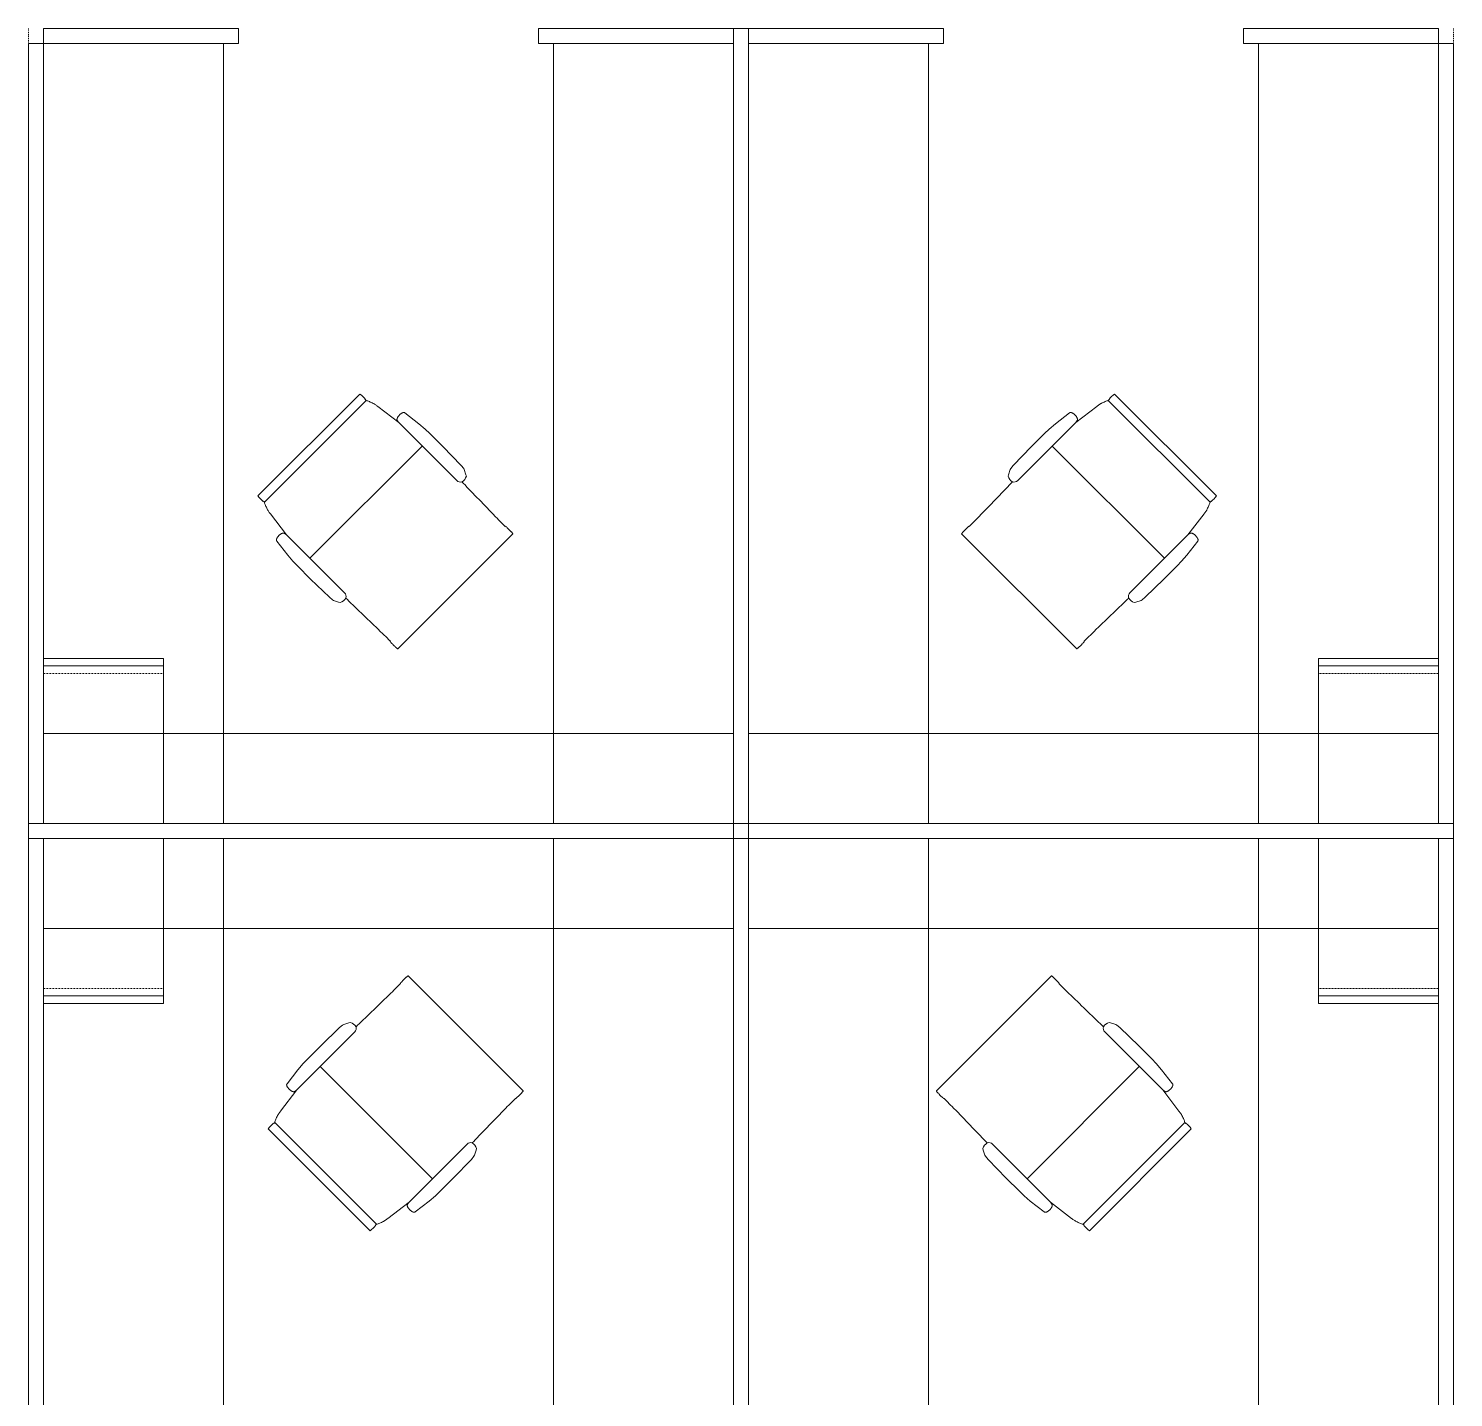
# Model space of a CAD drawing. Header units: inches. Extents: x 0 to 2535, y 0 to 2052.
# Drawn here: x 2061.8 to 2251.8, y 1148.9 to 1331.5 of the extents above; entities that cross this region are included whole.
import ezdxf

# ---------------------------------------------------------------- set-up
doc = ezdxf.new("R2010")
doc.units = ezdxf.units.IN
doc.header["$MEASUREMENT"] = 0
doc.linetypes.add('DASH 1_32_', pattern=[0.0625, 0.03125, -0.03125])
doc.linetypes.add('Dash 1_8_', pattern=[0.25, 0.125, -0.125])
doc.layers.add('I-FURN', color=30, linetype='Continuous', lineweight=9)

# ---------------------------------------------------------------- blocks, each defined once
blk = doc.blocks.new('F - FRONT-BACK WKSTA - 8 x 9-7553497-Level 07  POWER _ SIGNAL')
at = {"layer": 'I-FURN'}
for p, q in [((28, 0), (0, 0)), ((0, 0), (0, -108)), ((0, 0), (2, 0)), ((0, -2), (0, 0)), ((2, 0), (28, 0)), ((28, -2), (28, 0)), ((28, 0), (28, -2)), ((94, 0), (68, 0)), ((68, 0), (94, 0)), ((94, -2), (94, 0)), ((94, 0), (94, -2)), ((68, 0), (68, -2)), ((68, -2), (68, 0)), ((0, -94), (0, -2)), ((26, -2), (2, -2)), ((2, -2), (2, -106)), ((2, -106), (2, -2)), ((2, -2), (26, -2)), ((2, -106), (2, -2)), ((2, -2), (28, -2)), ((26, -2), (2, -2)), ((2, -2), (2, -94)), ((26, -106), (26, -2)), ((26, -2), (26, -106)), ((28, -2), (26, -2)), ((68, -2), (94, -2)), ((70, -2), (68, -2)), ((94, -2), (70, -2)), ((94, -2), (70, -2)), ((70, -2), (70, -106)), ((70, -106), (70, -2)), ((70, -2), (94, -2)), ((94, -106), (94, -2)), ((94, -2), (94, -106)), ((96, -2), (94, -2)), ((94, -2), (94, -106)), ((94, -84), (94, -2)), ((94, -2), (96, -2)), ((96, -108), (96, -2)), ((96, -2), (96, -106)), ((78, -84), (94, -84)), ((78, -84), (94, -84)), ((78, -84), (94, -84)), ((78, -84), (94, -84)), ((78, -84), (94, -84)), ((78, -84), (94, -84)), ((78, -84), (78, -94)), ((94, -84), (78, -84)), ((94, -84), (78, -84)), ((78, -84), (78, -85)), ((94, -84), (78, -84)), ((78, -84), (94, -84)), ((78, -84), (78, -85)), ((78, -84), (78, -85)), ((94, -84), (78, -84)), ((78, -84), (94, -84)), ((78, -84), (78, -85)), ((78, -84), (78, -85)), ((94, -84), (78, -84)), ((78, -84), (94, -84)), ((78, -84), (78, -85)), ((78, -84), (78, -85)), ((78, -85), (94, -85)), ((78, -94), (78, -85)), ((78, -85), (94, -85)), ((94, -85), (78, -85)), ((78, -85), (94, -85)), ((94, -85), (78, -85)), ((78, -85), (94, -85)), ((94, -85), (78, -85)), ((78, -85), (94, -85)), ((94, -94), (94, -84)), ((94, -85), (94, -84)), ((94, -85), (94, -84)), ((94, -84), (94, -85)), ((94, -85), (94, -84)), ((94, -84), (94, -85)), ((94, -85), (94, -84)), ((94, -84), (94, -85)), ((94, -85), (94, -84)), ((94, -85), (94, -94)), ((94, -94), (94, -85)), ((0, -106), (0, -94)), ((2, -94), (2, -106)), ((26, -94), (2, -94)), ((2, -94), (2, -106)), ((2, -106), (2, -94)), ((2, -94), (26, -94)), ((70, -94), (26, -94)), ((26, -94), (70, -94)), ((94, -94), (70, -94)), ((70, -94), (94, -94)), ((78, -94), (78, -106)), ((78, -106), (78, -94)), ((94, -106), (94, -94)), ((94, -94), (94, -106)), ((94, -106), (94, -94)), ((94, -106), (94, -94)), ((94, -94), (94, -106)), ((0, -108), (0, -106)), ((2, -106), (26, -106)), ((26, -106), (2, -106)), ((94, -106), (2, -106)), ((2, -106), (26, -106)), ((2, -106), (26, -106)), ((26, -106), (2, -106)), ((26, -106), (70, -106)), ((26, -106), (70, -106)), ((70, -106), (26, -106)), ((70, -106), (94, -106)), ((94, -106), (70, -106)), ((70, -106), (78, -106)), ((70, -106), (94, -106)), ((94, -106), (70, -106)), ((78, -106), (94, -106)), ((94, -106), (78, -106)), ((78, -106), (94, -106)), ((96, -106), (96, -108)), ((0, -108), (96, -108)), ((1.96, -108), (0.04, -108)), ((26, -108), (2, -108)), ((70, -108), (26, -108)), ((78, -108), (70, -108)), ((94, -108), (78, -108)), ((96, -108), (94, -108))]:
    blk.add_line(p, q, dxfattribs=at)
at = {"layer": 'I-FURN', "linetype": 'Dash 1_8_'}
for p, q in [((96, 0), (96, -2)), ((96, -2), (96, -106)), ((96, -106), (96, -108))]:
    blk.add_line(p, q, dxfattribs=at)
at = {"layer": 'I-FURN', "linetype": 'DASH 1_32_'}
blk.add_line((78, -86), (94, -86), dxfattribs=at)
blk = doc.blocks.new('HermanMiller_Collection_Eames_AluminumGroup_LoungeChairSwivel - Arms Swivel Base-7459861-Level 07  POWER _ SIGNAL')
at = {"layer": 'I-FURN'}
for p, q in [((-6.94, 12.09), (-4.59, 12.38)), ((-4.59, 12.38), (-3.51, 12.46)), ((-3.51, 12.46), (-2.64, 12.49)), ((-2.64, 12.49), (-0.18, 12.49)), ((-0.18, 12.49), (3.32, 12.43)), ((3.32, 12.43), (3.84, 12.38)), ((3.84, 12.38), (3.99, 12.34)), ((3.99, 12.34), (4.64, 12.01)), ((4.64, 12.01), (4.83, 11.89)), ((-12.96, -9.61), (-12.96, 9.61)), ((-11.95, 9.63), (-11.95, 9.59)), ((-11.95, 9.59), (-11.76, 9.6)), ((-11.76, -9.6), (-11.76, 9.6)), ((-10.12, 10.12), (-6.61, 10.58)), ((-6.61, 10.58), (-6.94, 10.64)), ((-6.61, 10.58), (4.33, 10.58)), ((-2.19, 10.58), (-2.19, -10.58)), ((13.22, 10.83), (13.22, 10.86)), ((14.64, 10.85), (14.64, -10.85)), ((-11.95, -9.59), (-11.95, -9.63)), ((-11.76, -9.6), (-11.95, -9.59)), ((-6.61, -10.58), (-10.12, -10.12)), ((-6.94, -10.64), (-6.61, -10.58)), ((-6.61, -10.58), (4.33, -10.58)), ((13.22, -10.86), (13.22, -10.83)), ((-4.59, -12.38), (-6.94, -12.09)), ((-3.51, -12.46), (-4.59, -12.38)), ((-2.64, -12.49), (-3.51, -12.46)), ((-0.18, -12.49), (-2.64, -12.49)), ((3.32, -12.43), (-0.18, -12.49)), ((3.84, -12.38), (3.32, -12.43)), ((3.99, -12.34), (3.84, -12.38)), ((4.64, -12.01), (3.99, -12.34)), ((4.83, -11.89), (4.64, -12.01))]:
    blk.add_line(p, q, dxfattribs=at)
at = {"layer": 'I-FURN', "flags": 128}
for points in [[(4.94, 10.96), (5.23, 10.95), (5.52, 10.95)], [(5.52, -10.95), (5.23, -10.95), (4.94, -10.96)]]:
    blk.add_lwpolyline(points, dxfattribs=at)
at = {"layer": 'I-FURN'}
for centre, radius, start, end in [((3.68, 11.28), 1.3, 345.8347, 28.1255), ((-12.38, 5.3), 4.35, 84.2936, 97.7064), ((4.33, 11.27), 0.69, 270, 332.7502), ((-12.38, -5.3), 4.35, 262.2936, 275.7064), ((4.33, -11.27), 0.69, 27.2498, 90), ((3.68, -11.28), 1.3, 331.8745, 14.1653)]:
    blk.add_arc(centre, radius, start, end, dxfattribs=at)
for points, knots in [([(-6.94, 10.64), (-6.95, 10.65), (-6.96, 10.65), (-6.99, 10.65), (-7, 10.66), (-7.02, 10.67), (-7.03, 10.68), (-7.05, 10.69), (-7.06, 10.7), (-7.07, 10.71), (-7.08, 10.72), (-7.09, 10.73), (-7.1, 10.74), (-7.11, 10.76), (-7.11, 10.77), (-7.12, 10.78), (-7.13, 10.8), (-7.14, 10.81), (-7.15, 10.83), (-7.16, 10.85), (-7.17, 10.87), (-7.18, 10.9), (-7.2, 10.95), (-7.22, 11.02), (-7.24, 11.11), (-7.25, 11.23), (-7.26, 11.37), (-7.25, 11.52), (-7.23, 11.66), (-7.21, 11.77), (-7.18, 11.85), (-7.16, 11.9), (-7.15, 11.92), (-7.14, 11.94), (-7.13, 11.96), (-7.12, 11.97), (-7.11, 11.98), (-7.1, 12), (-7.09, 12.01), (-7.08, 12.02), (-7.07, 12.03), (-7.06, 12.04), (-7.05, 12.04), (-7.05, 12.05), (-7.03, 12.06), (-7.02, 12.07), (-7, 12.08), (-6.99, 12.08), (-6.97, 12.09), (-6.95, 12.09), (-6.94, 12.09)], [-1, -1, -1, -1, -0.984375, -0.96875, -0.957031, -0.953125, -0.9375, -0.921875, -0.917969, -0.914062, -0.90625, -0.890625, -0.882812, -0.875, -0.867188, -0.859375, -0.84375, -0.835938, -0.828125, -0.8125, -0.796875, -0.78125, -0.75, -0.708333, -0.666667, -0.583333, -0.5, -0.416667, -0.333333, -0.25, -0.208333, -0.1875, -0.166667, -0.15625, -0.145833, -0.135417, -0.125, -0.114583, -0.104167, -0.09375, -0.088542, -0.083333, -0.078125, -0.072917, -0.0625, -0.052083, -0.041667, -0.03125, -0.020833, 0, 0, 0, 0]), ([(13.22, 10.86), (13.22, 10.87), (13.22, 10.87), (13.23, 10.87), (13.25, 10.88), (13.27, 10.88), (13.29, 10.88), (13.32, 10.88), (13.34, 10.88)], [-1, -1, -1, -1, -0.75, -0.625, -0.5, -0.375, -0.25, 0, 0, 0, 0]), ([(13.34, 10.88), (13.4, 10.89), (13.61, 10.9), (13.97, 10.9), (14.25, 10.89), (14.38, 10.89), (14.47, 10.88), (14.54, 10.87), (14.6, 10.87), (14.63, 10.86), (14.64, 10.85), (14.64, 10.85)], [-1, -1, -1, -1, -0.857143, -0.571429, -0.428571, -0.357143, -0.285714, -0.214286, -0.142857, -0.071429, 0, 0, 0, 0]), ([(-6.94, -12.09), (-6.95, -12.09), (-6.96, -12.09), (-6.99, -12.08), (-7, -12.08), (-7.02, -12.07), (-7.03, -12.06), (-7.05, -12.05), (-7.06, -12.04), (-7.07, -12.03), (-7.08, -12.02), (-7.09, -12.01), (-7.1, -12), (-7.11, -11.98), (-7.12, -11.97), (-7.12, -11.96), (-7.13, -11.94), (-7.14, -11.93), (-7.15, -11.91), (-7.16, -11.89), (-7.17, -11.87), (-7.18, -11.84), (-7.21, -11.77), (-7.23, -11.66), (-7.26, -11.47), (-7.26, -11.28), (-7.24, -11.11), (-7.22, -11.02), (-7.2, -10.95), (-7.18, -10.89), (-7.16, -10.85), (-7.15, -10.82), (-7.13, -10.8), (-7.13, -10.78), (-7.12, -10.77), (-7.11, -10.76), (-7.1, -10.74), (-7.08, -10.73), (-7.08, -10.72), (-7.07, -10.71), (-7.06, -10.7), (-7.05, -10.69), (-7.05, -10.69), (-7.03, -10.68), (-7.02, -10.67), (-7, -10.66), (-6.99, -10.65), (-6.97, -10.65), (-6.95, -10.65), (-6.94, -10.64)], [-1, -1, -1, -1, -0.984375, -0.96875, -0.957031, -0.953125, -0.9375, -0.921875, -0.917969, -0.914062, -0.90625, -0.890625, -0.882812, -0.875, -0.867188, -0.859375, -0.84375, -0.835938, -0.828125, -0.8125, -0.796875, -0.78125, -0.75, -0.666667, -0.583333, -0.416667, -0.333333, -0.291667, -0.25, -0.208333, -0.1875, -0.166667, -0.15625, -0.145833, -0.135417, -0.125, -0.114583, -0.104167, -0.09375, -0.088542, -0.083333, -0.078125, -0.072917, -0.0625, -0.052083, -0.041667, -0.03125, -0.020833, 0, 0, 0, 0]), ([(13.34, -10.88), (13.32, -10.88), (13.29, -10.88), (13.27, -10.88), (13.25, -10.88), (13.23, -10.87), (13.22, -10.87), (13.22, -10.87), (13.22, -10.86)], [-1, -1, -1, -1, -0.75, -0.625, -0.5, -0.375, -0.25, 0, 0, 0, 0]), ([(14.64, -10.85), (14.64, -10.86), (14.62, -10.86), (14.52, -10.88), (14.27, -10.9), (13.87, -10.9), (13.54, -10.9), (13.4, -10.89), (13.34, -10.88)], [-1, -1, -1, -1, -0.892857, -0.785714, -0.571429, -0.285714, -0.142857, 0, 0, 0, 0])]:
    blk.add_open_spline(points, degree=3, knots=knots, dxfattribs=at)
for points in [[(-11.76, 9.6), (-11.64, 9.67), (-11.37, 9.8), (-11.02, 9.92), (-10.83, 9.99)], [(-10.83, 9.99), (-10.79, 10), (-10.71, 10.02), (-10.55, 10.06), (-10.35, 10.09), (-10.2, 10.11), (-10.12, 10.12)], [(5.52, 10.95), (6.54, 10.92), (8.59, 10.89), (10.68, 10.85), (11.73, 10.84)], [(11.73, 10.84), (11.97, 10.84), (12.47, 10.83), (12.96, 10.83), (13.22, 10.83)], [(-10.83, -9.99), (-11.02, -9.92), (-11.37, -9.8), (-11.64, -9.67), (-11.76, -9.6)], [(-10.12, -10.12), (-10.2, -10.11), (-10.35, -10.09), (-10.55, -10.06), (-10.71, -10.02), (-10.79, -10), (-10.83, -9.99)], [(11.73, -10.84), (10.68, -10.85), (8.59, -10.89), (6.54, -10.92), (5.52, -10.95)], [(13.22, -10.83), (12.96, -10.83), (12.47, -10.83), (11.97, -10.84), (11.73, -10.84)]]:
    blk.add_open_spline(points, degree=3, dxfattribs=at)
blk = doc.blocks.new('F - FRONT-BACK WKSTA - 8 x 9-7553435-Level 07  POWER _ SIGNAL')
at = {"layer": 'I-FURN'}
for p, q in [((96, 108), (0, 108)), ((0, 108), (0, 0)), ((0, 106), (0, 108)), ((0.04, 108), (1.96, 108)), ((2, 108), (26, 108)), ((26, 108), (70, 108)), ((70, 108), (78, 108)), ((78, 108), (94, 108)), ((94, 108), (96, 108)), ((96, 2), (96, 108)), ((96, 108), (96, 106)), ((0, 94), (0, 106)), ((26, 106), (2, 106)), ((2, 106), (2, 2)), ((2, 2), (2, 106)), ((2, 106), (26, 106)), ((2, 2), (2, 106)), ((2, 106), (94, 106)), ((26, 106), (2, 106)), ((2, 106), (2, 94)), ((26, 106), (2, 106)), ((2, 106), (2, 94)), ((2, 94), (2, 106)), ((2, 106), (26, 106)), ((26, 2), (26, 106)), ((26, 106), (26, 2)), ((70, 106), (26, 106)), ((70, 106), (26, 106)), ((26, 106), (70, 106)), ((70, 106), (70, 2)), ((94, 106), (70, 106)), ((70, 106), (94, 106)), ((70, 2), (70, 106)), ((78, 106), (70, 106)), ((94, 106), (70, 106)), ((70, 106), (94, 106)), ((94, 106), (78, 106)), ((78, 106), (78, 94)), ((78, 94), (78, 106)), ((78, 106), (94, 106)), ((94, 106), (78, 106)), ((94, 94), (94, 106)), ((94, 106), (94, 94)), ((94, 2), (94, 106)), ((94, 106), (94, 2)), ((94, 106), (94, 2)), ((94, 94), (94, 106)), ((94, 94), (94, 106)), ((94, 106), (94, 94)), ((96, 106), (96, 2)), ((0, 2), (0, 94)), ((2, 94), (2, 2)), ((2, 94), (26, 94)), ((26, 94), (2, 94)), ((26, 94), (70, 94)), ((70, 94), (26, 94)), ((70, 94), (94, 94)), ((94, 94), (70, 94)), ((78, 94), (78, 84)), ((78, 85), (78, 94)), ((94, 84), (94, 94)), ((94, 94), (94, 85)), ((94, 85), (94, 94)), ((94, 85), (78, 85)), ((94, 85), (78, 85)), ((78, 85), (78, 84)), ((94, 85), (78, 85)), ((78, 85), (94, 85)), ((78, 85), (78, 84)), ((78, 85), (78, 84)), ((94, 85), (78, 85)), ((78, 85), (94, 85)), ((78, 85), (78, 84)), ((78, 85), (78, 84)), ((94, 85), (78, 85)), ((78, 85), (94, 85)), ((78, 85), (78, 84)), ((78, 85), (78, 84)), ((78, 84), (94, 84)), ((78, 84), (94, 84)), ((78, 84), (94, 84)), ((78, 84), (94, 84)), ((78, 84), (94, 84)), ((78, 84), (94, 84)), ((78, 84), (94, 84)), ((78, 84), (94, 84)), ((94, 84), (78, 84)), ((78, 84), (94, 84)), ((94, 84), (78, 84)), ((78, 84), (94, 84)), ((94, 84), (78, 84)), ((78, 84), (94, 84)), ((94, 84), (94, 85)), ((94, 84), (94, 85)), ((94, 85), (94, 84)), ((94, 84), (94, 85)), ((94, 85), (94, 84)), ((94, 84), (94, 85)), ((94, 85), (94, 84)), ((94, 84), (94, 85)), ((94, 2), (94, 84)), ((0, 0), (0, 2)), ((2, 2), (26, 2)), ((26, 2), (2, 2)), ((28, 2), (2, 2)), ((2, 2), (26, 2)), ((26, 2), (28, 2)), ((28, 0), (28, 2)), ((28, 2), (28, 0)), ((94, 2), (68, 2)), ((68, 2), (68, 0)), ((68, 0), (68, 2)), ((68, 2), (70, 2)), ((70, 2), (94, 2)), ((70, 2), (94, 2)), ((94, 2), (70, 2)), ((94, 0), (94, 2)), ((94, 2), (94, 0)), ((94, 2), (96, 2)), ((96, 2), (94, 2)), ((0, 0), (28, 0)), ((2, 0), (0, 0)), ((28, 0), (2, 0)), ((68, 0), (94, 0)), ((94, 0), (68, 0))]:
    blk.add_line(p, q, dxfattribs=at)
at = {"layer": 'I-FURN', "linetype": 'Dash 1_8_'}
for p, q in [((96, 106), (96, 108)), ((96, 2), (96, 106)), ((96, 0), (96, 2))]:
    blk.add_line(p, q, dxfattribs=at)
at = {"layer": 'I-FURN', "linetype": 'DASH 1_32_'}
blk.add_line((78, 86), (94, 86), dxfattribs=at)
blk = doc.blocks.new('F - FRONT-BACK WKSTA - 8 x 9-V16-Level 07  POWER _ SIGNAL')
at = {"layer": 'I-FURN'}
for p, q in [((96, 108), (0, 108)), ((0, 108), (0, 0)), ((0, 106), (0, 108)), ((0.04, 108), (1.96, 108)), ((2, 108), (26, 108)), ((26, 108), (70, 108)), ((70, 108), (78, 108)), ((78, 108), (94, 108)), ((94, 108), (96, 108)), ((96, 2), (96, 108)), ((96, 108), (96, 106)), ((0, 94), (0, 106)), ((26, 106), (2, 106)), ((2, 106), (2, 2)), ((2, 2), (2, 106)), ((2, 106), (26, 106)), ((2, 2), (2, 106)), ((2, 106), (94, 106)), ((26, 106), (2, 106)), ((2, 106), (2, 94)), ((26, 106), (2, 106)), ((2, 106), (2, 94)), ((2, 94), (2, 106)), ((2, 106), (26, 106)), ((26, 2), (26, 106)), ((26, 106), (26, 2)), ((70, 106), (26, 106)), ((70, 106), (26, 106)), ((26, 106), (70, 106)), ((70, 106), (70, 2)), ((94, 106), (70, 106)), ((70, 106), (94, 106)), ((70, 2), (70, 106)), ((78, 106), (70, 106)), ((94, 106), (70, 106)), ((70, 106), (94, 106)), ((94, 106), (78, 106)), ((78, 106), (78, 94)), ((78, 94), (78, 106)), ((78, 106), (94, 106)), ((94, 106), (78, 106)), ((94, 94), (94, 106)), ((94, 106), (94, 94)), ((94, 2), (94, 106)), ((94, 106), (94, 2)), ((94, 106), (94, 2)), ((94, 94), (94, 106)), ((94, 94), (94, 106)), ((94, 106), (94, 94)), ((96, 106), (96, 2)), ((0, 2), (0, 94)), ((2, 94), (2, 2)), ((2, 94), (26, 94)), ((26, 94), (2, 94)), ((26, 94), (70, 94)), ((70, 94), (26, 94)), ((70, 94), (94, 94)), ((94, 94), (70, 94)), ((78, 94), (78, 84)), ((78, 85), (78, 94)), ((94, 84), (94, 94)), ((94, 94), (94, 85)), ((94, 85), (94, 94)), ((94, 85), (78, 85)), ((94, 85), (78, 85)), ((78, 85), (78, 84)), ((94, 85), (78, 85)), ((78, 85), (94, 85)), ((78, 85), (78, 84)), ((78, 85), (78, 84)), ((94, 85), (78, 85)), ((78, 85), (94, 85)), ((78, 85), (78, 84)), ((78, 85), (78, 84)), ((94, 85), (78, 85)), ((78, 85), (94, 85)), ((78, 85), (78, 84)), ((78, 85), (78, 84)), ((78, 84), (94, 84)), ((78, 84), (94, 84)), ((78, 84), (94, 84)), ((78, 84), (94, 84)), ((78, 84), (94, 84)), ((78, 84), (94, 84)), ((78, 84), (94, 84)), ((78, 84), (94, 84)), ((94, 84), (78, 84)), ((78, 84), (94, 84)), ((94, 84), (78, 84)), ((78, 84), (94, 84)), ((94, 84), (78, 84)), ((78, 84), (94, 84)), ((94, 84), (94, 85)), ((94, 84), (94, 85)), ((94, 85), (94, 84)), ((94, 84), (94, 85)), ((94, 85), (94, 84)), ((94, 84), (94, 85)), ((94, 85), (94, 84)), ((94, 84), (94, 85)), ((94, 2), (94, 84)), ((0, 0), (0, 2)), ((2, 2), (26, 2)), ((26, 2), (2, 2)), ((28, 2), (2, 2)), ((2, 2), (26, 2)), ((26, 2), (28, 2)), ((28, 0), (28, 2)), ((28, 2), (28, 0)), ((94, 2), (68, 2)), ((68, 2), (68, 0)), ((68, 0), (68, 2)), ((68, 2), (70, 2)), ((70, 2), (94, 2)), ((70, 2), (94, 2)), ((94, 2), (70, 2)), ((94, 0), (94, 2)), ((94, 2), (94, 0)), ((94, 2), (96, 2)), ((96, 2), (94, 2)), ((0, 0), (28, 0)), ((2, 0), (0, 0)), ((28, 0), (2, 0)), ((68, 0), (94, 0)), ((94, 0), (68, 0))]:
    blk.add_line(p, q, dxfattribs=at)
at = {"layer": 'I-FURN', "linetype": 'Dash 1_8_'}
for p, q in [((96, 106), (96, 108)), ((96, 2), (96, 106)), ((96, 0), (96, 2))]:
    blk.add_line(p, q, dxfattribs=at)
at = {"layer": 'I-FURN', "linetype": 'DASH 1_32_'}
blk.add_line((78, 86), (94, 86), dxfattribs=at)
blk = doc.blocks.new('HermanMiller_Collection_Eames_AluminumGroup_LoungeChairSwivel - Arms Swivel Base-7439117-Level 07  POWER _ SIGNAL')
at = {"layer": 'I-FURN'}
for p, q in [((-4.59, 12.38), (-6.94, 12.09)), ((-3.51, 12.46), (-4.59, 12.38)), ((-2.64, 12.49), (-3.51, 12.46)), ((-0.18, 12.49), (-2.64, 12.49)), ((3.32, 12.43), (-0.18, 12.49)), ((3.84, 12.38), (3.32, 12.43)), ((3.99, 12.34), (3.84, 12.38)), ((4.64, 12.01), (3.99, 12.34)), ((4.83, 11.89), (4.64, 12.01)), ((-12.96, 9.61), (-12.96, -9.61)), ((-11.95, 9.59), (-11.95, 9.63)), ((-11.76, 9.6), (-11.95, 9.59)), ((-11.76, 9.6), (-11.76, -9.6)), ((-6.61, 10.58), (-10.12, 10.12)), ((-6.94, 10.64), (-6.61, 10.58)), ((-6.61, 10.58), (4.33, 10.58)), ((-2.19, -10.58), (-2.19, 10.58)), ((13.22, 10.86), (13.22, 10.83)), ((14.64, -10.85), (14.64, 10.85)), ((-11.95, -9.63), (-11.95, -9.59)), ((-11.95, -9.59), (-11.76, -9.6)), ((-10.12, -10.12), (-6.61, -10.58)), ((-6.61, -10.58), (-6.94, -10.64)), ((-6.61, -10.58), (4.33, -10.58)), ((13.22, -10.83), (13.22, -10.86)), ((-6.94, -12.09), (-4.59, -12.38)), ((-4.59, -12.38), (-3.51, -12.46)), ((-3.51, -12.46), (-2.64, -12.49)), ((-2.64, -12.49), (-0.18, -12.49)), ((-0.18, -12.49), (3.32, -12.43)), ((3.32, -12.43), (3.84, -12.38)), ((3.84, -12.38), (3.99, -12.34)), ((3.99, -12.34), (4.64, -12.01)), ((4.64, -12.01), (4.83, -11.89))]:
    blk.add_line(p, q, dxfattribs=at)
at = {"layer": 'I-FURN', "flags": 128}
for points in [[(5.52, 10.95), (5.23, 10.95), (4.94, 10.96)], [(4.94, -10.96), (5.23, -10.95), (5.52, -10.95)]]:
    blk.add_lwpolyline(points, dxfattribs=at)
at = {"layer": 'I-FURN'}
for centre, radius, start, end in [((3.68, 11.28), 1.3, 345.8347, 28.1255), ((-12.38, 5.3), 4.35, 84.2936, 97.7064), ((4.33, 11.27), 0.69, 270, 332.7502), ((-12.38, -5.3), 4.35, 262.2936, 275.7064), ((4.33, -11.27), 0.69, 27.2498, 90), ((3.68, -11.28), 1.3, 331.8745, 14.1653)]:
    blk.add_arc(centre, radius, start, end, dxfattribs=at)
for points, knots in [([(-6.94, 12.09), (-6.95, 12.09), (-6.97, 12.09), (-6.99, 12.08), (-7, 12.08), (-7.02, 12.07), (-7.03, 12.06), (-7.05, 12.05), (-7.05, 12.04), (-7.06, 12.04), (-7.07, 12.03), (-7.08, 12.02), (-7.09, 12.01), (-7.1, 12), (-7.11, 11.98), (-7.12, 11.97), (-7.13, 11.96), (-7.14, 11.94), (-7.15, 11.92), (-7.16, 11.9), (-7.18, 11.85), (-7.21, 11.77), (-7.23, 11.66), (-7.25, 11.52), (-7.26, 11.37), (-7.25, 11.23), (-7.24, 11.11), (-7.22, 11.02), (-7.2, 10.95), (-7.18, 10.9), (-7.17, 10.87), (-7.16, 10.85), (-7.15, 10.83), (-7.14, 10.81), (-7.13, 10.8), (-7.12, 10.78), (-7.11, 10.77), (-7.11, 10.76), (-7.1, 10.74), (-7.09, 10.73), (-7.08, 10.72), (-7.07, 10.71), (-7.06, 10.7), (-7.05, 10.69), (-7.03, 10.68), (-7.02, 10.67), (-7, 10.66), (-6.99, 10.65), (-6.96, 10.65), (-6.95, 10.65), (-6.94, 10.64)], [0, 0, 0, 0, 0.020833, 0.03125, 0.041667, 0.052083, 0.0625, 0.072917, 0.078125, 0.083333, 0.088542, 0.09375, 0.104167, 0.114583, 0.125, 0.135417, 0.145833, 0.15625, 0.166667, 0.1875, 0.208333, 0.25, 0.333333, 0.416667, 0.5, 0.583333, 0.666667, 0.708333, 0.75, 0.78125, 0.796875, 0.8125, 0.828125, 0.835938, 0.84375, 0.859375, 0.867188, 0.875, 0.882812, 0.890625, 0.90625, 0.914062, 0.917969, 0.921875, 0.9375, 0.953125, 0.957031, 0.96875, 0.984375, 1, 1, 1, 1]), ([(13.34, 10.88), (13.32, 10.88), (13.29, 10.88), (13.27, 10.88), (13.25, 10.88), (13.23, 10.87), (13.22, 10.87), (13.22, 10.87), (13.22, 10.86)], [0, 0, 0, 0, 0.25, 0.375, 0.5, 0.625, 0.75, 1, 1, 1, 1]), ([(14.64, 10.85), (14.64, 10.85), (14.63, 10.86), (14.6, 10.87), (14.54, 10.87), (14.47, 10.88), (14.38, 10.89), (14.25, 10.89), (13.97, 10.9), (13.61, 10.9), (13.4, 10.89), (13.34, 10.88)], [0, 0, 0, 0, 0.071429, 0.142857, 0.214286, 0.285714, 0.357143, 0.428571, 0.571429, 0.857143, 1, 1, 1, 1]), ([(-6.94, -10.64), (-6.95, -10.65), (-6.97, -10.65), (-6.99, -10.65), (-7, -10.66), (-7.02, -10.67), (-7.03, -10.68), (-7.05, -10.69), (-7.05, -10.69), (-7.06, -10.7), (-7.07, -10.71), (-7.08, -10.72), (-7.08, -10.73), (-7.1, -10.74), (-7.11, -10.76), (-7.12, -10.77), (-7.13, -10.78), (-7.13, -10.8), (-7.15, -10.82), (-7.16, -10.85), (-7.18, -10.89), (-7.2, -10.95), (-7.22, -11.02), (-7.24, -11.11), (-7.26, -11.28), (-7.26, -11.47), (-7.23, -11.66), (-7.21, -11.77), (-7.18, -11.84), (-7.17, -11.87), (-7.16, -11.89), (-7.15, -11.91), (-7.14, -11.93), (-7.13, -11.94), (-7.12, -11.96), (-7.12, -11.97), (-7.11, -11.98), (-7.1, -12), (-7.09, -12.01), (-7.08, -12.02), (-7.07, -12.03), (-7.06, -12.04), (-7.05, -12.05), (-7.03, -12.06), (-7.02, -12.07), (-7, -12.08), (-6.99, -12.08), (-6.96, -12.09), (-6.95, -12.09), (-6.94, -12.09)], [0, 0, 0, 0, 0.020833, 0.03125, 0.041667, 0.052083, 0.0625, 0.072917, 0.078125, 0.083333, 0.088542, 0.09375, 0.104167, 0.114583, 0.125, 0.135417, 0.145833, 0.15625, 0.166667, 0.1875, 0.208333, 0.25, 0.291667, 0.333333, 0.416667, 0.583333, 0.666667, 0.75, 0.78125, 0.796875, 0.8125, 0.828125, 0.835938, 0.84375, 0.859375, 0.867188, 0.875, 0.882812, 0.890625, 0.90625, 0.914062, 0.917969, 0.921875, 0.9375, 0.953125, 0.957031, 0.96875, 0.984375, 1, 1, 1, 1]), ([(13.22, -10.86), (13.22, -10.87), (13.22, -10.87), (13.23, -10.87), (13.25, -10.88), (13.27, -10.88), (13.29, -10.88), (13.32, -10.88), (13.34, -10.88)], [0, 0, 0, 0, 0.25, 0.375, 0.5, 0.625, 0.75, 1, 1, 1, 1]), ([(13.34, -10.88), (13.4, -10.89), (13.54, -10.9), (13.87, -10.9), (14.27, -10.9), (14.52, -10.88), (14.62, -10.86), (14.64, -10.86), (14.64, -10.85)], [0, 0, 0, 0, 0.142857, 0.285714, 0.571429, 0.785714, 0.892857, 1, 1, 1, 1])]:
    blk.add_open_spline(points, degree=3, knots=knots, dxfattribs=at)
for points in [[(-10.83, 9.99), (-11.02, 9.92), (-11.37, 9.8), (-11.64, 9.67), (-11.76, 9.6)], [(-10.12, 10.12), (-10.2, 10.11), (-10.35, 10.09), (-10.55, 10.06), (-10.71, 10.02), (-10.79, 10), (-10.83, 9.99)], [(11.73, 10.84), (10.68, 10.85), (8.59, 10.89), (6.54, 10.92), (5.52, 10.95)], [(13.22, 10.83), (12.96, 10.83), (12.47, 10.83), (11.97, 10.84), (11.73, 10.84)], [(-11.76, -9.6), (-11.64, -9.67), (-11.37, -9.8), (-11.02, -9.92), (-10.83, -9.99)], [(-10.83, -9.99), (-10.79, -10), (-10.71, -10.02), (-10.55, -10.06), (-10.35, -10.09), (-10.2, -10.11), (-10.12, -10.12)], [(5.52, -10.95), (6.54, -10.92), (8.59, -10.89), (10.68, -10.85), (11.73, -10.84)], [(11.73, -10.84), (11.97, -10.84), (12.47, -10.83), (12.96, -10.83), (13.22, -10.83)]]:
    blk.add_open_spline(points, degree=3, dxfattribs=at)
blk = doc.blocks.new('F - FRONT-BACK WKSTA - 8 x 9-V17-Level 07  POWER _ SIGNAL')
at = {"layer": 'I-FURN'}
for p, q in [((28, 0), (0, 0)), ((0, 0), (0, -108)), ((0, 0), (2, 0)), ((0, -2), (0, 0)), ((2, 0), (28, 0)), ((28, -2), (28, 0)), ((28, 0), (28, -2)), ((94, 0), (68, 0)), ((68, 0), (94, 0)), ((94, -2), (94, 0)), ((94, 0), (94, -2)), ((68, 0), (68, -2)), ((68, -2), (68, 0)), ((0, -94), (0, -2)), ((26, -2), (2, -2)), ((2, -2), (2, -106)), ((2, -106), (2, -2)), ((2, -2), (26, -2)), ((2, -106), (2, -2)), ((2, -2), (28, -2)), ((26, -2), (2, -2)), ((2, -2), (2, -94)), ((26, -106), (26, -2)), ((26, -2), (26, -106)), ((28, -2), (26, -2)), ((68, -2), (94, -2)), ((70, -2), (68, -2)), ((94, -2), (70, -2)), ((94, -2), (70, -2)), ((70, -2), (70, -106)), ((70, -106), (70, -2)), ((70, -2), (94, -2)), ((94, -106), (94, -2)), ((94, -2), (94, -106)), ((96, -2), (94, -2)), ((94, -2), (94, -106)), ((94, -84), (94, -2)), ((94, -2), (96, -2)), ((96, -108), (96, -2)), ((96, -2), (96, -106)), ((78, -84), (94, -84)), ((78, -84), (94, -84)), ((78, -84), (94, -84)), ((78, -84), (94, -84)), ((78, -84), (94, -84)), ((78, -84), (94, -84)), ((78, -84), (78, -94)), ((94, -84), (78, -84)), ((94, -84), (78, -84)), ((78, -84), (78, -85)), ((94, -84), (78, -84)), ((78, -84), (94, -84)), ((78, -84), (78, -85)), ((78, -84), (78, -85)), ((94, -84), (78, -84)), ((78, -84), (94, -84)), ((78, -84), (78, -85)), ((78, -84), (78, -85)), ((94, -84), (78, -84)), ((78, -84), (94, -84)), ((78, -84), (78, -85)), ((78, -84), (78, -85)), ((78, -85), (94, -85)), ((78, -94), (78, -85)), ((78, -85), (94, -85)), ((94, -85), (78, -85)), ((78, -85), (94, -85)), ((94, -85), (78, -85)), ((78, -85), (94, -85)), ((94, -85), (78, -85)), ((78, -85), (94, -85)), ((94, -94), (94, -84)), ((94, -85), (94, -84)), ((94, -85), (94, -84)), ((94, -84), (94, -85)), ((94, -85), (94, -84)), ((94, -84), (94, -85)), ((94, -85), (94, -84)), ((94, -84), (94, -85)), ((94, -85), (94, -84)), ((94, -85), (94, -94)), ((94, -94), (94, -85)), ((0, -106), (0, -94)), ((2, -94), (2, -106)), ((26, -94), (2, -94)), ((2, -94), (2, -106)), ((2, -106), (2, -94)), ((2, -94), (26, -94)), ((70, -94), (26, -94)), ((26, -94), (70, -94)), ((94, -94), (70, -94)), ((70, -94), (94, -94)), ((78, -94), (78, -106)), ((78, -106), (78, -94)), ((94, -106), (94, -94)), ((94, -94), (94, -106)), ((94, -106), (94, -94)), ((94, -106), (94, -94)), ((94, -94), (94, -106)), ((0, -108), (0, -106)), ((2, -106), (26, -106)), ((26, -106), (2, -106)), ((94, -106), (2, -106)), ((2, -106), (26, -106)), ((2, -106), (26, -106)), ((26, -106), (2, -106)), ((26, -106), (70, -106)), ((26, -106), (70, -106)), ((70, -106), (26, -106)), ((70, -106), (94, -106)), ((94, -106), (70, -106)), ((70, -106), (78, -106)), ((70, -106), (94, -106)), ((94, -106), (70, -106)), ((78, -106), (94, -106)), ((94, -106), (78, -106)), ((78, -106), (94, -106)), ((96, -106), (96, -108)), ((0, -108), (96, -108)), ((1.96, -108), (0.04, -108)), ((26, -108), (2, -108)), ((70, -108), (26, -108)), ((78, -108), (70, -108)), ((94, -108), (78, -108)), ((96, -108), (94, -108))]:
    blk.add_line(p, q, dxfattribs=at)
at = {"layer": 'I-FURN', "linetype": 'Dash 1_8_'}
for p, q in [((96, 0), (96, -2)), ((96, -2), (96, -106)), ((96, -106), (96, -108))]:
    blk.add_line(p, q, dxfattribs=at)
at = {"layer": 'I-FURN', "linetype": 'DASH 1_32_'}
blk.add_line((78, -86), (94, -86), dxfattribs=at)

msp = doc.modelspace()

# ---------------------------------------------------------------- block references
at = {"layer": 'I-FURN'}
for name, p, rotation in [('F - FRONT-BACK WKSTA - 8 x 9-V16-Level 07  POWER _ SIGNAL', (2157.81, 1331.5), 180), ('HermanMiller_Collection_Eames_AluminumGroup_LoungeChairSwivel - Arms Swivel Base-7439117-Level 07  POWER _ SIGNAL', (2108.37, 1266.79), 314.9999999999995), ('HermanMiller_Collection_Eames_AluminumGroup_LoungeChairSwivel - Arms Swivel Base-7459861-Level 07  POWER _ SIGNAL', (2204.25, 1266.79), 225.0000000000005), ('F - FRONT-BACK WKSTA - 8 x 9-V17-Level 07  POWER _ SIGNAL', (2157.81, 1117.5), 180), ('HermanMiller_Collection_Eames_AluminumGroup_LoungeChairSwivel - Arms Swivel Base-7439117-Level 07  POWER _ SIGNAL', (2109.74, 1187.14), 45.00000000000011), ('HermanMiller_Collection_Eames_AluminumGroup_LoungeChairSwivel - Arms Swivel Base-7459861-Level 07  POWER _ SIGNAL', (2200.89, 1187.14), 134.9999999999999)]:
    msp.add_blockref(name, p, dxfattribs=dict(at, rotation=rotation))
for name, p in [('F - FRONT-BACK WKSTA - 8 x 9-7553497-Level 07  POWER _ SIGNAL', (2155.81, 1331.5)), ('F - FRONT-BACK WKSTA - 8 x 9-7553435-Level 07  POWER _ SIGNAL', (2155.81, 1117.5))]:
    msp.add_blockref(name, p, dxfattribs=at)

doc.saveas('drawing.dxf')
